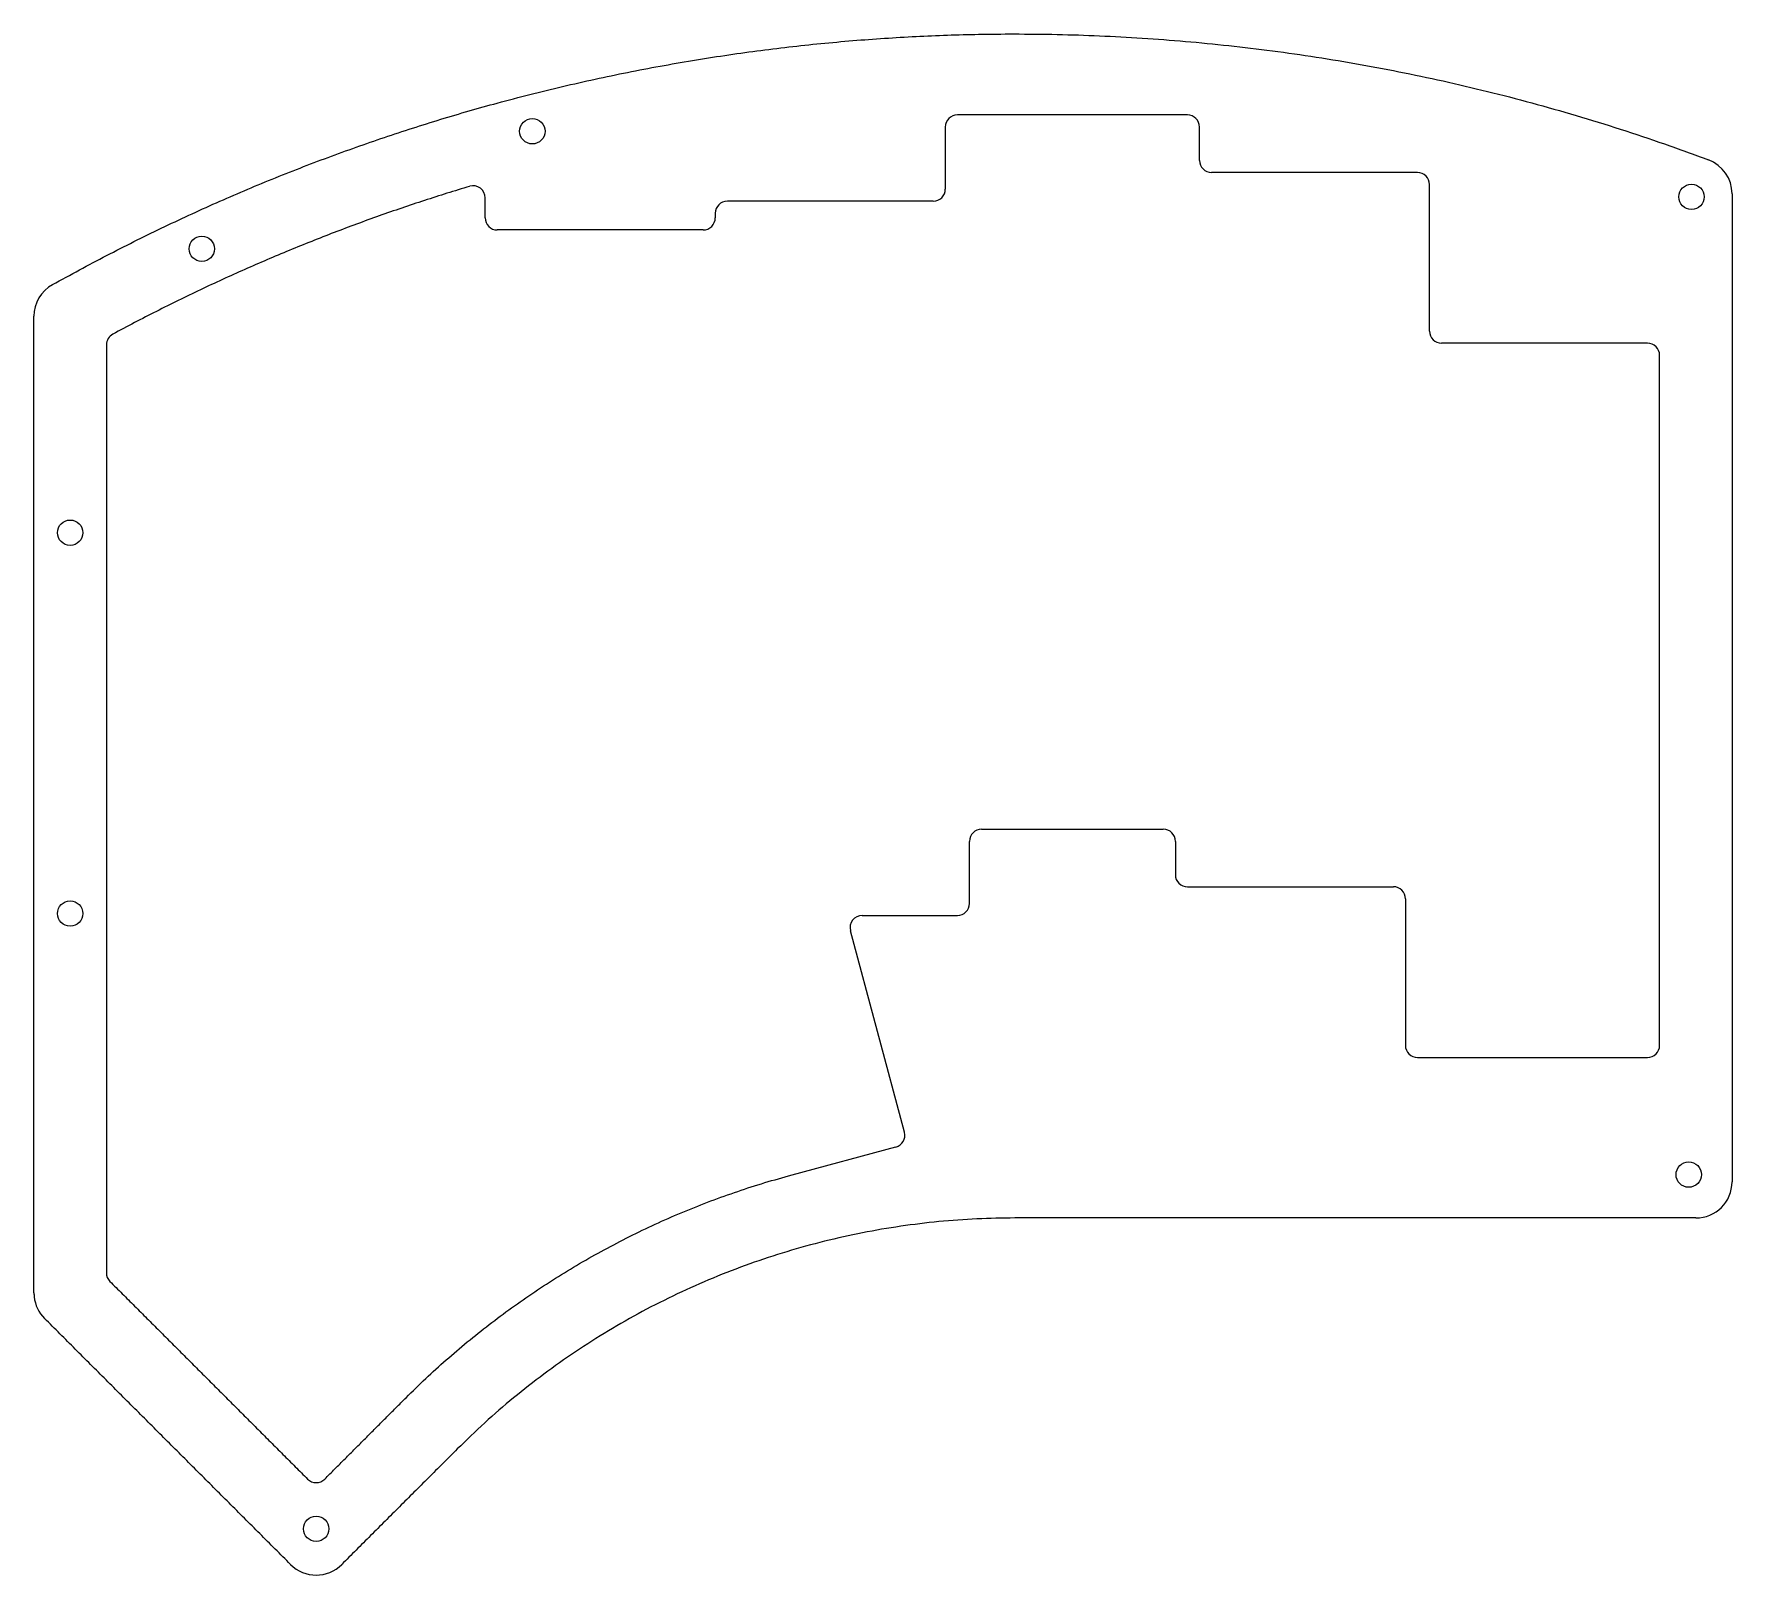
# Model space of a CAD drawing. Header units: millimetres. Extents: x -81 to 59, y 36 to 163.
import ezdxf

# ---------------------------------------------------------------- set-up
doc = ezdxf.new("R2010")
doc.units = ezdxf.units.MM
doc.header["$MEASUREMENT"] = 0
doc.layers.add('no kerf$HIPro2', color=18, linetype='Continuous', true_color=0x000000)

msp = doc.modelspace()

# ---------------------------------------------------------------- linework, layer by layer
at = {"layer": 'no kerf$HIPro2'}
for points in [[(14.29, 156.64), (-4.76, 156.64)], [(-5.76, 155.64), (-5.76, 150.5)], [(15.29, 152.88), (15.29, 155.64)], [(33.34, 151.88), (16.29, 151.88)], [(34.34, 138.74), (34.34, 150.88)], [(-43.86, 148.12), (-43.86, 149.78)], [(-6.76, 149.5), (-23.81, 149.5)], [(-24.81, 148.5), (-24.81, 148.12)], [(-25.81, 147.12), (-42.86, 147.12)], [(52.39, 137.74), (35.34, 137.74)], [(53.39, 116.69), (53.39, 136.74)], [(53.39, 99.64), (53.39, 116.69)], [(53.39, 79.59), (53.39, 99.64)], [(-2.76, 97.49), (12.29, 97.49)], [(-3.76, 91.35), (-3.76, 96.49)], [(13.29, 96.49), (13.29, 93.73)], [(14.29, 92.73), (31.34, 92.73)], [(32.34, 91.73), (32.34, 79.59)], [(-12.65, 90.35), (-4.76, 90.35)], [(-9.14, 72.4), (-13.61, 89.09)], [(33.34, 78.59), (52.39, 78.59)], [(-18.45, 68.87), (-9.85, 71.18)]]:
    msp.add_lwpolyline(points, dxfattribs=at)
for centre in [(-39.96, 155.29), (56.03, 149.86), (-67.33, 145.56), (-78.23, 122.05), (-78.23, 90.51), (55.8, 68.89), (-57.86, 39.56)]:
    msp.add_circle(centre, 1.05, dxfattribs=at)
for centre, radius, start, end in [((-4.76, 155.64), 1, 90, 180), ((14.29, 155.64), 1, 0, 90), ((16.29, 152.88), 1, 180, 270), ((33.34, 150.88), 1, 0, 90), ((56.39, 150.11), 3, 0, 69.4116), ((-44.86, 149.78), 1, 359.9997, 106.6746), ((-6.76, 150.5), 1, 270, 0), ((-23.81, 148.5), 1, 90, 180), ((-42.86, 148.12), 1, 180, 270), ((-25.81, 148.12), 1, 270, 360), ((-78.23, 139.97), 3, 119.2002, 180), ((-74.23, 137.61), 1, 118.3438, 180), ((35.34, 138.74), 1, 180, 270), ((52.39, 136.74), 1, 0, 90), ((-2.76, 96.49), 1, 90, 180), ((12.29, 96.49), 1, 0, 90), ((14.29, 93.73), 1, 180, 270), ((31.34, 91.73), 1, 0, 90), ((-12.65, 89.35), 1, 90, 195.0001), ((-4.76, 91.35), 1, 270, 0), ((33.34, 79.59), 1, 180, 270), ((52.39, 79.59), 1, 270, 0), ((-10.11, 72.14), 1, 285, 15), ((56.39, 68.3), 3, 270, 360), ((-74.23, 60.76), 1, 180, 225), ((-78.23, 59.1), 3, 180, 186.2273), ((-78.23, 59.1), 3, 186.2273, 225), ((-57.86, 44.39), 1, 225, 315), ((-57.86, 38.73), 3, 225, 315)]:
    msp.add_arc(centre, radius, start, end, dxfattribs=at)
msp.add_rational_spline([(-42.86, 157.63), (-21.81, 163.35), (0, 163.35), (29.67, 163.35), (57.44, 152.92)], [1.02565667179, 1.0634256373, 1.12224713338, 1.0437254126, 1.0027192827], degree=2, knots=[-3.058383, -3.058383, -3.058383, 42.859017, 42.859017, 104.154861, 104.154861, 104.154861], dxfattribs=at)
for points, weights in [([(-79.69, 142.59), (-62.2, 152.37), (-42.86, 157.63)], [0.976341348201, 0.993249084393, 1.02565667179]), ([(-45.15, 150.73), (-60.55, 146.12), (-74.7, 138.49)], [1.01889536211, 0.993282325607, 0.978424278461]), ([(-50.42, 50.42), (-36.91, 63.93), (-18.45, 68.87)], [0.974907251519, 0.925575565816, 0.941830788522]), ([(0, 65.3), (-27.05, 65.3), (-46.17, 46.17)], [0.974907180747, 0.900696908855, 0.974907216133])]:
    msp.add_rational_spline(points, weights, degree=2, dxfattribs=at)
for points in [[(59.39, 150.11), (59.39, 109.2), (59.39, 68.3)], [(-81.23, 65.3), (-81.23, 102.64), (-81.23, 139.97)], [(-75.23, 137.61), (-75.23, 101.45), (-75.23, 65.3)], [(-81.23, 59.1), (-81.23, 62.2), (-81.23, 65.3)], [(-75.23, 65.3), (-75.23, 63.03), (-75.23, 60.76)], [(56.39, 65.3), (28.19, 65.3), (0, 65.3)], [(-74.94, 60.05), (-66.75, 51.87), (-58.57, 43.68)], [(-59.98, 36.61), (-70.17, 46.8), (-80.35, 56.98)], [(-57.15, 43.68), (-53.78, 47.05), (-50.42, 50.42)], [(-46.17, 46.17), (-50.96, 41.39), (-55.74, 36.61)]]:
    msp.add_open_spline(points, degree=2, dxfattribs=at)

doc.saveas('drawing.dxf')
